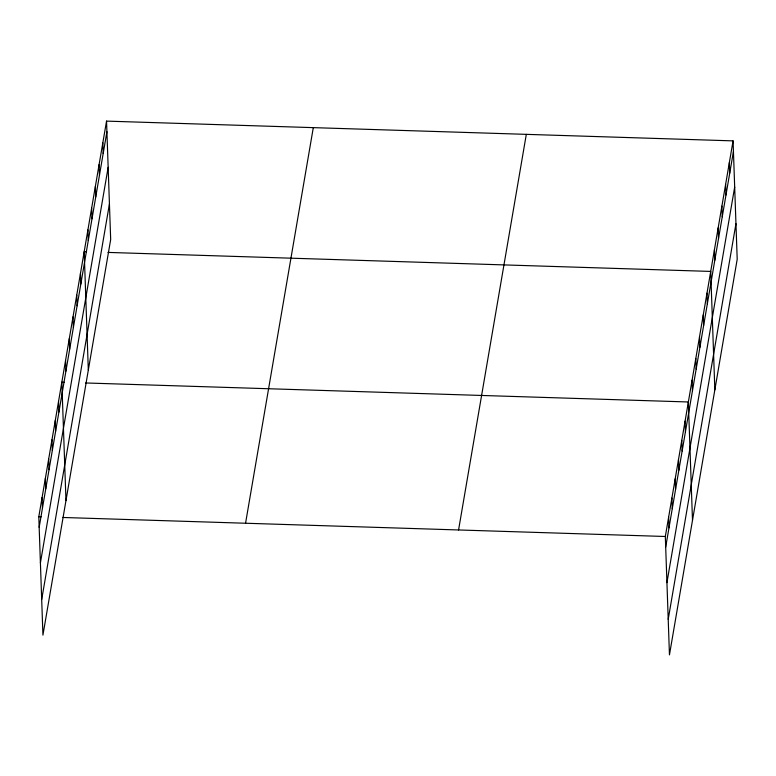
<?xml version="1.0" encoding="UTF-8"?>
<svg xmlns="http://www.w3.org/2000/svg" width="776" height="776" viewBox="0 0 776 776"><rect width="100%" height="100%" fill="white"/><g stroke="black" fill="none" stroke-linecap="round" stroke-linejoin="round"><path stroke-width="1.16" d="M106.545 121.114L110.677 239.512L42.932 635.127L38.8 516.719L106.545 121.114L733.068 140.873L737.2 259.281L669.455 654.886L665.323 536.488L733.068 140.873M39.169 527.321L106.913 131.716M40.41 562.891L108.155 167.286M41.691 599.547L109.435 203.942M245.555 523.247L313.3 127.633M458.567 529.96L526.312 134.355M665.692 547.08L733.436 151.475M666.933 582.66L734.678 187.055M668.214 619.306L735.958 223.701M86.563 251.744L84.186 251.666L88.319 370.065M107.951 252.413L710.709 271.425L714.841 389.833M64.214 382.287L61.837 382.219L65.97 500.617M85.593 382.966L688.351 401.978L692.493 520.376M38.8 516.719L41.177 516.797M62.565 517.466L665.323 536.488M729.343 162.64L729.712 173.232M725.618 184.397L725.987 194.999M721.884 206.154L722.262 216.756M718.159 227.911L718.528 238.513M714.434 249.668L714.803 260.27M706.985 293.183L707.353 303.785M703.26 314.94L703.628 325.542M699.535 336.706L699.903 347.299M695.81 358.464L696.179 369.066M692.085 380.221L692.454 390.823M685.062 421.193L685.431 431.795M681.774 440.409L682.143 451.011M678.486 459.625L678.855 470.227M675.198 478.84L675.566 489.443M671.9 498.056L672.268 508.658M668.611 517.272L668.98 527.864M102.82 142.871L103.189 153.473M99.095 164.628L99.464 175.231M95.37 186.386L95.739 196.988M91.636 208.152L92.014 218.745M87.911 229.909L88.28 240.511M80.462 273.424L80.83 284.026M76.737 295.181L77.105 305.783M73.012 316.938L73.38 327.54M69.287 338.695L69.656 349.297M65.562 360.452L65.931 371.054M58.539 401.435L58.908 412.027M55.251 420.64L55.62 431.243M51.963 439.856L52.331 450.458M48.675 459.072L49.043 469.674M45.377 478.288L45.755 488.89M42.088 497.503L42.457 508.105"/></g></svg>
